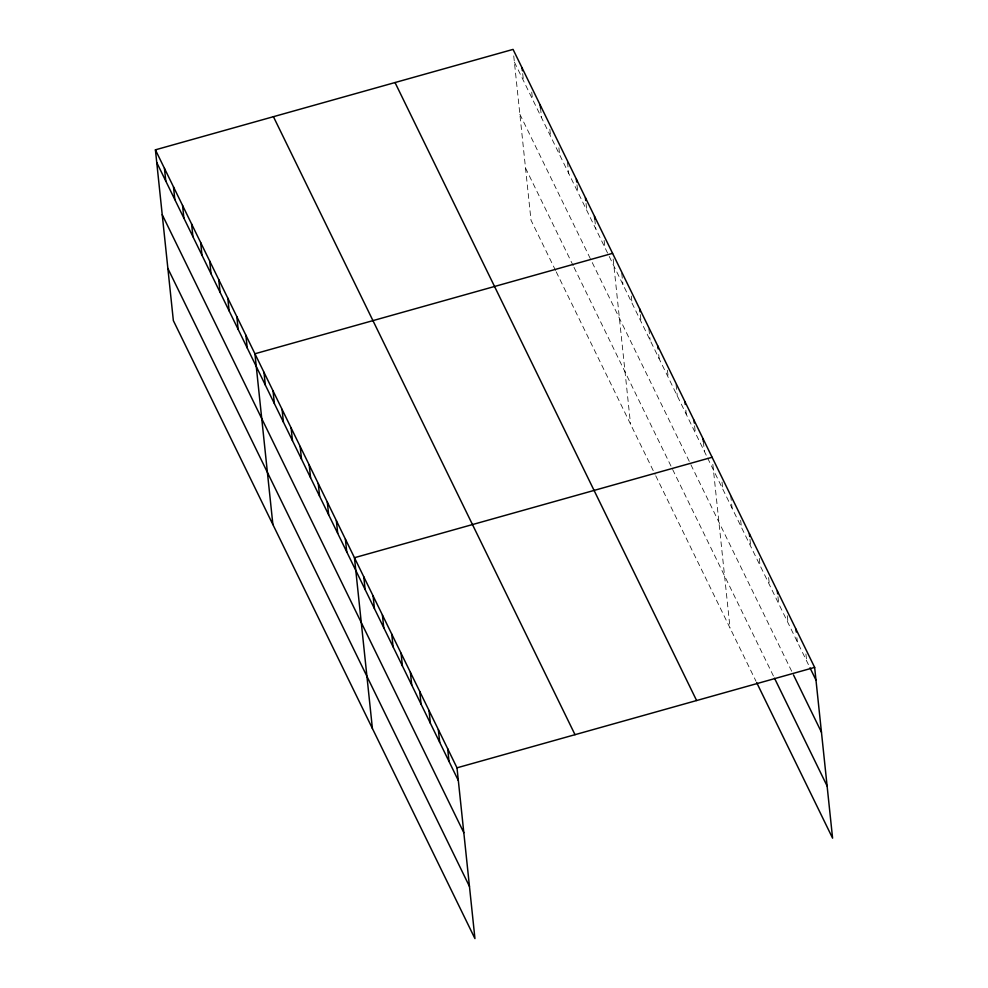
<?xml version="1.0" encoding="UTF-8"?>
<svg xmlns="http://www.w3.org/2000/svg" width="988" height="988" viewBox="0 0 988 988"><rect width="100%" height="100%" fill="white"/><g stroke="black" fill="none" stroke-linecap="round" stroke-linejoin="round"><path stroke-width="0.74" stroke-dasharray="4.94 3.71" d="M514.39 62.096L706.976 456.74M707.618 458.062L809.32 666.455M519.873 114.262L590.96 259.93M592.257 262.586L792.166 672.223M525.517 168.009L573.349 266.007M573.991 267.328L773.839 676.854M555.565 270.49L531.001 220.176L513.649 55.044M556.207 271.824L655.081 474.438M655.736 475.759L756.018 681.263M805.912 653.933L806.653 660.997M796.884 637.655L797.328 641.891M787.275 615.734L788.016 622.786M777.951 596.629L778.692 603.693M768.627 577.535L769.368 584.587M759.303 558.43L760.044 565.482M749.978 539.325L750.719 546.389M740.667 520.231L741.408 527.283M730.75 495.482L732.083 508.178M722.018 482.021L722.759 489.085M712.842 464.335L730.046 628.047M703.357 441.562L704.395 451.442M694.601 425.84L695.342 432.892M685.845 410.119L686.29 414.355M676.064 384.53L677.249 395.818M667.456 370.228L668.197 377.28M658.712 354.507L659.157 358.743M648.918 328.905L650.104 340.193M640.31 314.604L641.051 321.656M631.27 296.067L632.011 303.118M621.773 273.293L622.959 284.581M613.178 258.98L630.529 424.111M604.125 240.442L604.866 247.494M594.776 219.077L595.813 228.957M586.032 203.367L586.773 210.419M576.98 184.818L577.721 191.882M567.495 162.044L568.68 173.345M558.887 147.743L559.628 154.795M549.834 129.206L550.575 136.258M540.498 107.84L541.535 117.72M531.742 92.119L532.483 99.183M522.701 73.581L523.442 80.645"/><path stroke-width="1.48" d="M155.412 149.83L456.999 767.824L474.944 938.6L173.357 320.606L155.412 149.83L513.056 49.4L814.643 667.394L832.588 838.17L756.685 682.622M612.585 253.336L254.929 353.766L272.886 524.542M712.101 457.271L354.457 557.714L372.402 728.477M456.999 767.824L814.643 667.394M809.987 667.814L815.977 680.09M793.5 674.952L821.46 732.256M774.506 678.213L827.104 786.003M395.027 82.547L696.614 700.541M273.429 116.695L575.016 734.689M156.746 162.538L458.333 780.532M162.23 214.692L463.817 832.686M167.874 268.44L469.461 886.434M795.995 629.195L796.291 632.011M777.358 590.985L777.655 593.813M749.386 533.681L749.682 536.509M703.061 438.734L703.357 441.562M694.008 420.196L694.305 423.025M684.956 401.659L685.252 404.475M657.823 346.035L658.119 348.863M639.718 308.96L640.014 311.776M594.48 216.261L594.776 219.077M585.439 197.724L585.736 200.539M576.387 179.174L576.683 182.002M540.201 105.024L540.498 107.84M522.096 67.937L522.405 70.766M447.675 748.731L449.009 761.427M438.351 729.626L439.685 742.321M429.027 710.52L430.36 723.228M419.715 691.427L421.049 704.123M410.391 672.322L411.724 685.017M401.066 653.216L402.4 665.924M391.742 634.123L393.076 646.819M382.418 615.018L383.752 627.713M373.106 595.912L374.44 608.608M363.782 576.807L365.115 589.515M345.405 539.176L346.739 551.872M336.365 520.627L337.698 533.335M327.312 502.089L328.646 514.797M318.272 483.552L319.606 496.248M309.219 465.015L310.553 477.71M300.167 446.477L301.501 459.173M291.127 427.928L292.46 440.636M282.074 409.39L283.408 422.086M273.034 390.853L274.368 403.549M263.981 372.315L265.315 385.011M245.889 335.228L247.222 347.937M236.836 316.691L238.17 329.387M227.796 298.154L229.13 310.85M218.743 279.616L220.077 292.312M209.691 261.067L211.024 273.775M200.65 242.529L201.984 255.237M191.598 223.992L192.932 236.688M182.558 205.455L183.892 218.15M173.505 186.917L174.839 199.613M164.453 168.368L165.786 181.076"/></g></svg>
